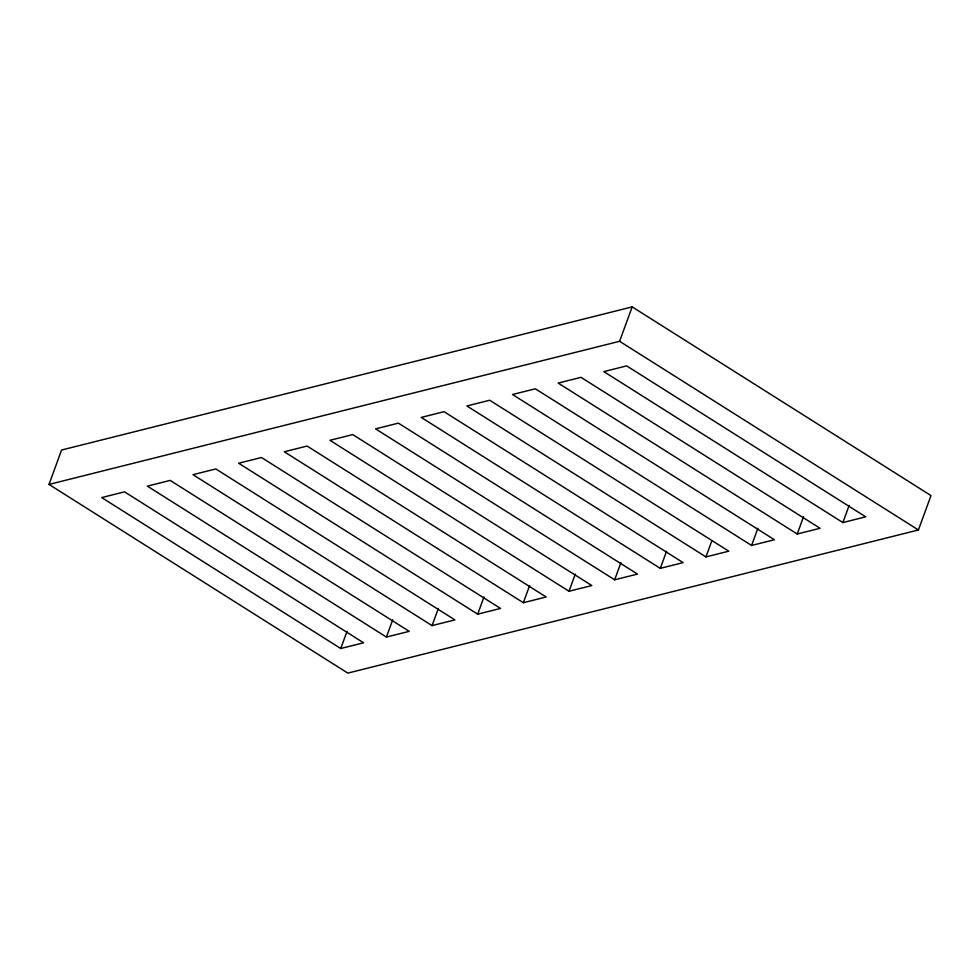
<?xml version="1.0" encoding="UTF-8"?>
<svg xmlns="http://www.w3.org/2000/svg" width="980" height="980" viewBox="0 0 980 980"><rect width="100%" height="100%" fill="white"/><g stroke="black" fill="none" stroke-linecap="round" stroke-linejoin="round"><path stroke-width="1.47" d="M49 484.426L61.593 450.028L632.173 306.887L931 495.574L918.407 529.972L347.827 673.113L49 484.426L619.593 341.297L918.407 529.972M340.758 648.515L363.592 642.794L124.534 491.85L101.712 497.571L340.758 648.515L347.055 631.316M386.414 637.061L409.236 631.341L170.177 480.396L147.355 486.117L386.414 637.061L392.711 619.862M432.058 625.608L454.879 619.887L215.821 468.942L192.999 474.675L432.058 625.608L438.354 608.409M477.701 614.166L500.523 608.433L261.476 457.501L238.642 463.221L477.701 614.166L483.998 596.967M523.357 602.712L546.179 596.991L307.12 446.047L284.298 451.768L523.357 602.712L529.641 585.513M619.593 341.297L632.173 306.887M569 591.259L591.822 585.538L352.763 434.593L329.942 440.314L569 591.259L575.297 574.06M614.644 579.805L637.466 574.084L398.407 423.14L375.585 428.873L614.644 579.805L620.94 562.606M660.287 568.363L683.121 562.63L444.063 411.686L421.241 417.419L660.287 568.363L666.584 551.152M705.943 556.91L728.765 551.177L489.706 400.244L466.884 405.965L705.943 556.91L711.713 541.144M751.587 545.456L774.408 539.735L535.35 388.791L512.528 394.511L751.587 545.456L757.883 528.257M797.23 534.002L820.052 528.281L581.005 377.337L558.171 383.07L797.23 534.002L803.527 516.803M842.886 522.561L865.708 516.827L626.649 365.883L603.827 371.616L842.886 522.561L849.17 505.349"/></g></svg>
